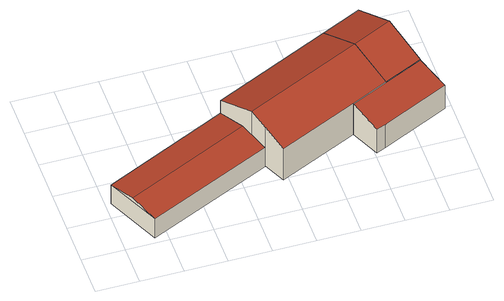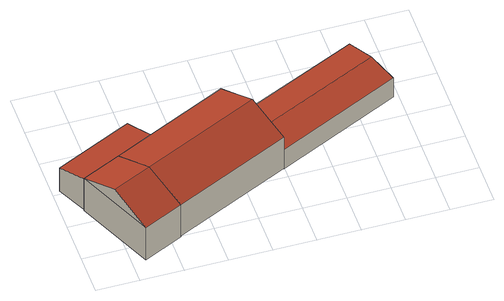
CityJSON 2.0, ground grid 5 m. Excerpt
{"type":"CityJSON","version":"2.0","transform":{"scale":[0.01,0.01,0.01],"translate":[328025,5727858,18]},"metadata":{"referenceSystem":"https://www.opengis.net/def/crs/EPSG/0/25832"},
"CityObjects":{
"building1":{"type":"Building","attributes":{"Gemeindeschluessel":"05170048","Geometrietyp2DReferenz":"3000","function":"31001_2720"},"address":[{"country":"Germany","locality":"Wesel","thoroughfareNumber":"8","thoroughfareName":"Westerheide"}],"children":["building1-1","building1-2"]},
"building1-1":{"type":"BuildingPart","attributes":{"roofType":"3100","measuredHeight":6.86},"parents":["building1"],"geometry":[{"type":"MultiSurface","lod":"2","boundaries":[[[0,1,2,3]],[[4,5,6,7]],[[8,9,5,4]],[[10,11,9,8]],[[12,13,11,10]],[[3,2,13,12]],[[0,3,12,10,8,14]],[[4,7,14,8]],[[1,15,6,5,9,11,13,2]],[[0,14,16,17]],[[16,15,1,17]],[[14,7,18,19,20]],[[16,18,6,15]],[[20,19,18,16]]],"semantics":{"surfaces":[{"type":"WallSurface"},{"type":"RoofSurface"},{"type":"GroundSurface"},{"type":"ClosureSurface"}],"values":[0,0,0,0,0,0,1,1,2,0,3,0,3,3]}}]},
"building1-2":{"type":"BuildingPart","attributes":{"roofType":"3100","measuredHeight":3.54},"address":[{"country":"Germany","locality":"Wesel","thoroughfareNumber":"8","thoroughfareName":"Westerheide"}],"parents":["building1"],"geometry":[{"type":"MultiSurface","lod":"2","boundaries":[[[21,22,23,17]],[[24,25,22,21]],[[18,26,25,24]],[[21,27,24]],[[17,19,27,21]],[[24,27,19,18]],[[22,25,26,23]],[[6,15,1,23,26]],[[16,17,1,15]],[[18,16,15,6]],[[17,16,20]],[[20,16,18,19]]],"semantics":{"surfaces":[{"type":"WallSurface"},{"type":"RoofSurface"},{"type":"GroundSurface"},{"type":"ClosureSurface"}],"values":[0,0,0,0,1,1,2,0,3,3,0,3]}}]},
"building2":{"type":"Building","attributes":{"Geometrietyp2DReferenz":"3000","Gemeindeschluessel":"05170048","function":"51009_1610","roofType":"2100","measuredHeight":4.68},"geometry":[{"type":"Solid","lod":"2","boundaries":[[[[28,29,30,31]],[[32,33,29,28]],[[34,35,33,32]],[[36,37,35,34]],[[38,39,37,36]],[[31,30,39,38]],[[36,34,32,28,31,38]],[[29,33,35,37,39,30]]]],"semantics":{"surfaces":[{"type":"WallSurface"},{"type":"RoofSurface"},{"type":"GroundSurface"}],"values":[[0,0,0,0,0,0,1,2]]}}]},
"building3":{"type":"Building","attributes":{"Geometrietyp2DReferenz":"3000","Gemeindeschluessel":"05170048","function":"51009_1610","roofType":"3100","measuredHeight":6.99},"geometry":[{"type":"Solid","lod":"2","boundaries":[[[[40,41,42,4]],[[43,44,41,40]],[[10,45,44,43]],[[4,42,45,10]],[[40,46,43]],[[10,8,4]],[[4,8,46,40]],[[43,46,8,10]],[[41,44,45,42]]]],"semantics":{"surfaces":[{"type":"WallSurface"},{"type":"RoofSurface"},{"type":"GroundSurface"}],"values":[[0,0,0,0,0,0,1,1,2]]}}]}
},
"vertices":[
[1809,726,688],[1809,726,91],[1930,465,91],[1930,465,567],[2877,2000,567],[2877,2000,91],[1511,1370,91],[1511,1370,567],[3084,1546,776],[3084,1546,91],[3292,1092,567],[3292,1092,91],[2856,890,567],[2856,890,91],[1721,917,776],[1721,917,91],[1721,917,375],[1809,726,375],[1511,1370,375],[1660,1048,439],[1721,917,413],
[351,65,375],[351,65,85],[1809,726,85],[60,700,375],[60,700,85],[1511,1370,85],[205,383,439],
[3015,546,449],[3015,546,92],[3116,592,92],[3116,592,449],[2856,890,560],[2856,890,92],[3292,1092,560],[3292,1092,92],[3746,1301,560],[3746,1301,92],[3913,959,449],[3913,959,92],
[3341,2214,567],[3341,2214,77],[2877,2000,77],[3746,1301,567],[3746,1301,77],[3292,1092,77],[3543,1758,776]
]}
